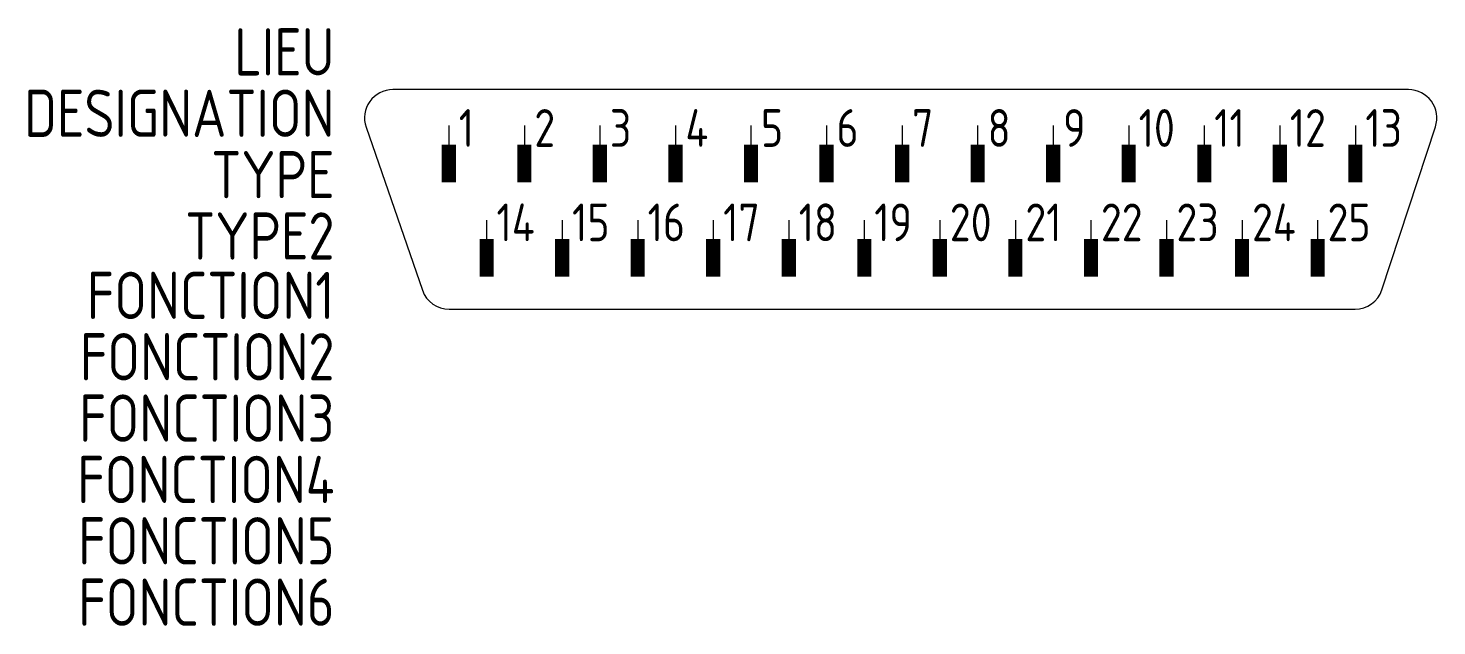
# Model space of a CAD drawing. Extents: x -1606.9 to -1532.3, y -906.1 to -874.4.
import ezdxf
from ezdxf.enums import TextEntityAlignment as Align

# ---------------------------------------------------------------- set-up
doc = ezdxf.new("R2010")
doc.units = 0
doc.header["$LTSCALE"] = 0.3
for name, color, linetype in [('SYMB_FIL', 3, 'CONTINUOUS'), ('SYMB_FIL_FIN', 1, 'CONTINUOUS'), ('SYMB_TXT_CONTACT', 2, 'CONTINUOUS'), ('SYMB_TXT_NOM', 3, 'CONTINUOUS')]:
    doc.layers.add(name, color=color, linetype=linetype)
doc.styles.add('NET2_5', font='isocp.shx', dxfattribs={"width": 0.9, "height": 2.5})
doc.styles.add('NET_2', font='isocp.shx', dxfattribs={"width": 0.9, "height": 2})

msp = doc.modelspace()

# ---------------------------------------------------------------- linework, layer by layer
at = {"layer": 'SYMB_FIL'}
msp.add_lwpolyline([(-1584.615, -889.323), (-1536.653, -889.323, 0.324225), (-1535.227, -888.291), (-1532.396, -879.65, 0.510317), (-1533.821, -877.683), (-1587.596, -877.683, 0.51521), (-1589.014, -879.672), (-1586.033, -888.313, 0.319949)], format="xyb", close=True, dxfattribs=at)
at = {"layer": 'SYMB_FIL_FIN'}
for p, q in [((-1584.634, -879.593), (-1584.634, -880.593)), ((-1580.634, -879.593), (-1580.634, -880.593)), ((-1576.634, -879.593), (-1576.634, -880.593)), ((-1572.634, -879.593), (-1572.634, -880.593)), ((-1568.634, -879.593), (-1568.634, -880.593)), ((-1564.634, -879.593), (-1564.634, -880.593)), ((-1560.634, -879.593), (-1560.634, -880.593)), ((-1556.634, -879.593), (-1556.634, -880.593)), ((-1552.634, -879.593), (-1552.634, -880.593)), ((-1548.634, -879.593), (-1548.634, -880.593)), ((-1544.634, -879.593), (-1544.634, -880.593)), ((-1540.634, -879.593), (-1540.634, -880.593)), ((-1536.634, -879.593), (-1536.634, -880.593)), ((-1582.634, -884.593), (-1582.634, -885.593)), ((-1578.634, -884.593), (-1578.634, -885.593)), ((-1574.634, -884.593), (-1574.634, -885.593)), ((-1570.634, -884.593), (-1570.634, -885.593)), ((-1566.634, -884.593), (-1566.634, -885.593)), ((-1562.634, -884.593), (-1562.634, -885.593)), ((-1558.634, -884.593), (-1558.634, -885.593)), ((-1554.634, -884.593), (-1554.634, -885.593)), ((-1550.634, -884.593), (-1550.634, -885.593)), ((-1546.634, -884.593), (-1546.634, -885.593)), ((-1542.634, -884.593), (-1542.634, -885.593)), ((-1538.634, -884.593), (-1538.634, -885.593))]:
    msp.add_line(p, q, dxfattribs=at)
at = {"layer": 'SYMB_FIL_FIN', "const_width": 0.75}
for points in [[(-1584.634, -880.593), (-1584.634, -882.593)], [(-1580.634, -880.593), (-1580.634, -882.593)], [(-1576.634, -880.593), (-1576.634, -882.593)], [(-1572.634, -880.593), (-1572.634, -882.593)], [(-1568.634, -880.593), (-1568.634, -882.593)], [(-1564.634, -880.593), (-1564.634, -882.593)], [(-1560.634, -880.593), (-1560.634, -882.593)], [(-1556.634, -880.593), (-1556.634, -882.593)], [(-1552.634, -880.593), (-1552.634, -882.593)], [(-1548.634, -880.593), (-1548.634, -882.593)], [(-1544.634, -880.593), (-1544.634, -882.593)], [(-1540.634, -880.593), (-1540.634, -882.593)], [(-1536.634, -880.593), (-1536.634, -882.593)], [(-1582.634, -885.593), (-1582.634, -887.593)], [(-1578.634, -885.593), (-1578.634, -887.593)], [(-1574.634, -885.593), (-1574.634, -887.593)], [(-1570.634, -885.593), (-1570.634, -887.593)], [(-1566.634, -885.593), (-1566.634, -887.593)], [(-1562.634, -885.593), (-1562.634, -887.593)], [(-1558.634, -885.593), (-1558.634, -887.593)], [(-1554.634, -885.593), (-1554.634, -887.593)], [(-1550.634, -885.593), (-1550.634, -887.593)], [(-1546.634, -885.593), (-1546.634, -887.593)], [(-1542.634, -885.593), (-1542.634, -887.593)], [(-1538.634, -885.593), (-1538.634, -887.593)]]:
    msp.add_lwpolyline(points, dxfattribs=at)

# ---------------------------------------------------------------- texts
at = {"layer": 'SYMB_TXT_CONTACT', "style": 'NET_2', "width": 0.9, "flags": 8}
for tag, text, p in [('1', '1', (-1584.108, -881.318)), ('2', '2', (-1580.108, -881.318)), ('3', '3', (-1576.108, -881.318)), ('4', '4', (-1572.108, -881.318)), ('5', '5', (-1568.108, -881.318)), ('6', '6', (-1564.108, -881.318)), ('7', '7', (-1560.108, -881.318)), ('8', '8', (-1556.108, -881.318)), ('9', '9', (-1552.108, -881.318)), ('10', '10', (-1548.108, -881.318)), ('11', '11', (-1544.108, -881.318)), ('12', '12', (-1540.108, -881.318)), ('13', '13', (-1536.108, -881.318)), ('14', '14', (-1582.108, -886.318)), ('15', '15', (-1578.108, -886.318)), ('16', '16', (-1574.108, -886.318)), ('17', '17', (-1570.108, -886.318)), ('18', '18', (-1566.108, -886.318)), ('19', '19', (-1562.108, -886.318)), ('20', '20', (-1558.108, -886.318)), ('21', '21', (-1554.108, -886.318)), ('22', '22', (-1550.108, -886.318)), ('23', '23', (-1546.108, -886.318)), ('24', '24', (-1542.108, -886.318)), ('25', '25', (-1538.108, -886.318))]:
    msp.add_attdef(tag, text=text, height=2, dxfattribs=at).set_placement(p, align=Align.BOTTOM_LEFT)
at = {"layer": 'SYMB_TXT_NOM', "style": 'NET2_5', "width": 0.9, "flags": 8}
for tag, text, p in [('LIEU', '', (-1590.689, -876.938)), ('DESIGNATION', 'X?', (-1590.689, -880.188)), ('TYPE', '', (-1590.689, -883.438)), ('TYPE2', '', (-1590.689, -886.688)), ('FONCTION1', '', (-1590.689, -889.838)), ('FONCTION2', '', (-1590.689, -893.088)), ('FONCTION3', '', (-1590.689, -896.338)), ('FONCTION4', '', (-1590.689, -899.588)), ('FONCTION5', '', (-1590.689, -902.838)), ('FONCTION6', '', (-1590.689, -906.088))]:
    msp.add_attdef(tag, text=text, height=2.5, dxfattribs=at).set_placement(p, align=Align.RIGHT)

doc.saveas('drawing.dxf')
